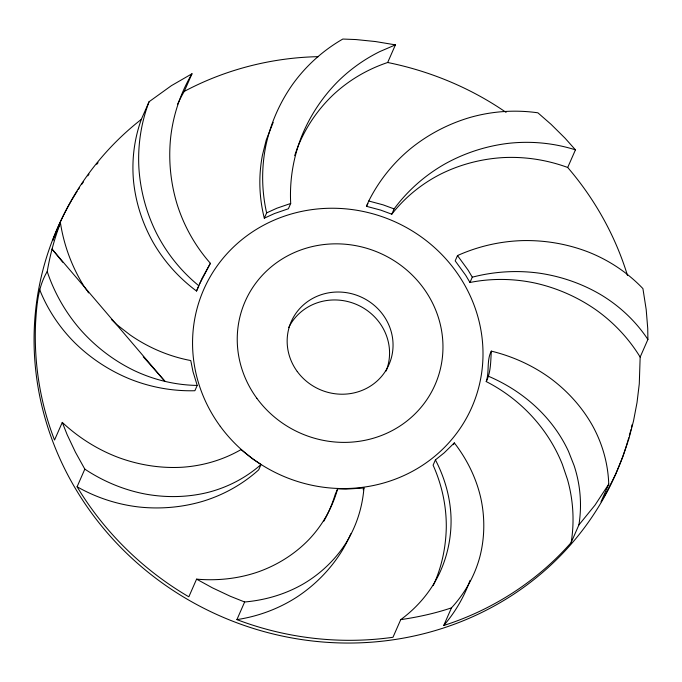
<?xml version="1.0" encoding="UTF-8"?>
<svg xmlns="http://www.w3.org/2000/svg" width="682" height="682" viewBox="0 0 682 682"><rect width="100%" height="100%" fill="white"/><g stroke="black" fill="none" stroke-linecap="round" stroke-linejoin="round"><path stroke-width="1.02" d="M86.895 290.447L83.929 286.176A160.85 152.632 65.5 0 1 60.442 222.886C54.407 238.606 50.084 254.991 47.22 271.564C37.979 286.986 36.743 304.863 35.617 322.356C33.716 362.33 40.033 402.721 54.534 440.035L62.275 422.405A160.943 144.942 52.6 0 0 118.779 457.622C138.992 465.005 160.577 468.474 182.085 467.247A160.943 144.942 52.6 0 0 241.053 449.591L252.766 458.977L261.027 464.536L258.708 469.83A155.164 147.227 23.7 0 1 203.671 501.031C182.87 507.323 160.909 509.292 139.307 507.033A155.164 147.227 23.7 0 1 77.092 486.76L84.824 469.131L75.438 452.2L67.177 434.749L62.275 422.405M433.206 585.616C441.714 567.407 445.875 547.399 446.292 527.348A156.894 148.872 23.7 0 0 433.096 465.184L435.423 459.89L444.204 452.839L454.331 442.891A160.909 138.122 15.1 0 1 480.87 498.38C485.021 517.621 484.8 537.723 479.864 556.802A160.909 138.122 15.1 0 1 451.475 607.858L443.735 625.488C492.583 609.921 537.339 581.158 571.158 542.557A156.843 148.821 23.7 0 0 567.509 479.557L562.335 464.314A156.843 148.821 23.7 0 0 486.232 381.57C489.591 371.673 486.402 360.42 491.313 351.128A160.884 143.101 -1.4 0 1 551.065 378.791C567.961 391.468 582.334 407.435 592.649 425.9A160.884 143.101 -1.4 0 1 608.745 484.16L601.004 501.79L607.287 491.04L615.616 474.246L622.785 456.931L628.761 439.157L633.51 420.999L637.022 402.542L639.281 383.855L640.159 357.087L647.9 339.457L647.738 328.485L646.195 309.585L642.921 288.614A160.986 150.867 -15.5 0 0 589.018 252.289C568.157 244.105 545.762 240.2 523.367 240.584A160.986 150.867 -15.5 0 0 457.503 255.562L455.184 260.856L465.738 275.349L469.966 282.476A156.775 148.761 23.7 0 1 535.217 283.098C556.785 287.923 577.322 296.926 595.488 309.517A156.775 148.761 23.7 0 1 640.159 357.087M486.232 381.57C490.955 372.227 490.648 361.332 491.313 351.128M196.527 291.043L201.923 278.597L210.38 263.303A160.918 158.659 65.9 0 1 177.184 204.506C170.543 182.827 168.301 159.929 170.671 137.38A160.918 158.659 65.9 0 1 191.992 73.767L171.395 85.668L149.06 101.754L141.319 119.393A156.766 148.753 23.7 0 0 133.587 181.608C135.82 202.972 142.589 223.705 153.135 242.4A156.766 148.753 23.7 0 0 196.527 291.043L198.846 285.758A160.85 157.457 68.5 0 1 156.545 233.304C146.408 213.006 140.381 190.781 138.906 168.139A160.85 157.457 68.5 0 1 149.06 101.754M60.442 222.886L52.702 240.524C70.152 192.938 101.371 150.534 141.319 119.393M177.499 104.431A156.834 148.812 23.7 0 1 184.251 91.397L191.992 73.767M210.38 263.303L199.596 283.882M395.415 44.867L379.806 51.585A161.123 160.219 2.3 0 0 338.425 80.953C322.398 96.929 309.73 116.102 301.342 137.116A161.123 160.219 2.3 0 0 290.694 203.466L288.375 208.76L274.479 213.543L264.309 218.189L266.628 212.895A160.884 160.151 23.8 0 1 265.861 145.624C270.549 123.519 279.765 102.488 292.842 84.056A160.884 160.151 23.8 0 1 342.833 39.044L355.953 39.556L375.509 41.551L395.415 44.867L387.674 62.497A157.039 149.008 23.7 0 0 333.021 94.986C317.786 109.521 305.724 127.227 297.863 146.775A157.039 149.008 23.7 0 0 294.709 155.675M111.464 319.534L116.81 324.632L130.083 334.922A160.85 152.632 65.5 0 0 190.764 360.548L192.997 371.656L197.209 385.432L194.89 390.726A156.894 148.872 23.7 0 1 130.279 379.175C109.819 370.863 91.056 358.638 75.242 343.225A156.894 148.872 23.7 0 1 39.479 289.194M196.587 579.146L212.409 587.833L230.277 596.256L244.65 601.984A160.926 138.131 32.3 0 0 303.422 583.869C320.378 573.869 334.998 560.084 345.663 543.511A160.926 138.131 32.3 0 0 363.949 488.022L346.004 489.113L337.641 488.849A161.02 139.051 36.5 0 1 308.793 539.684C294.88 554.048 277.625 564.884 258.845 571.661A161.02 139.051 36.5 0 1 196.587 579.146L188.846 596.776L187.362 595.957C142.385 569.325 103.988 531.628 77.092 486.76M567.705 167.474A156.851 148.829 23.7 0 0 502.864 157.61C481.245 158.923 459.966 164.481 440.572 174.157A156.851 148.829 23.7 0 0 391.792 214.191L380.778 210.133L366.439 206.305L368.757 201.011A161.054 157.661 -21.1 0 1 410.717 148.531C428.364 134.26 448.799 123.613 470.606 117.295A161.054 157.661 -21.1 0 1 537.885 112.811L551.09 124.354L565.028 138.156L575.446 149.844L567.705 167.474C594.713 198.88 615.394 235.827 627.483 275.468M391.792 214.191L394.119 208.905A160.935 156.152 -21.4 0 1 444.434 164.234C464.22 153.118 486.113 145.974 508.653 143.314A160.935 156.152 -21.4 0 1 575.446 149.844M435.423 459.89A160.978 137.67 19.4 0 1 451.049 518.243C451.45 537.757 447.29 557.245 438.756 574.815A160.978 137.67 19.4 0 1 400.726 619.64L392.985 637.269C340.574 644.703 286.355 638.454 236.91 619.614L244.65 601.984M337.641 488.849L335.314 494.143A156.937 148.915 23.7 0 1 323.882 521.15M363.174 489.787L363.949 488.022M469.966 282.476L472.285 277.182L468.057 270.063L457.503 255.562M453.564 444.655L454.331 442.891M571.158 542.557L578.899 524.927L595.002 505.132L608.745 484.16M273.184 122.376L266.27 139.912L262.434 155.181A156.8 148.778 23.7 0 0 264.309 218.189M394.435 45.285L394.929 44.756M266.628 212.895L276.798 208.249L290.694 203.466M184.251 91.397C225.375 69.479 271.768 57.612 318.332 56.657M451.475 607.858C434.988 613.399 417.921 617.125 400.726 619.64M368.757 201.011L383.096 204.847L394.119 208.905M387.674 62.497C429.916 71.064 470.58 87.85 506.07 112.385M143.229 356.729L165.001 381.391L52.011 249.049L62.744 262.229M87.484 291.299L88.6 292.902M366.439 206.305A156.962 148.94 23.7 0 1 367.922 203.534M288.665 327.616A53.375 50.647 23.7 0 1 357.257 304.794A53.375 50.647 23.7 0 1 386.114 371.025M627.602 441.8A305.016 289.415 23.7 0 1 221.377 616.537A305.016 289.415 23.7 0 1 71.704 200.235M72.232 199.34A305.016 289.415 23.7 0 1 77.134 191.335M78.268 189.579A305.016 289.415 23.7 0 1 79.402 187.831M81.721 184.37A305.016 289.415 23.7 0 1 83.494 181.787M87.756 175.845A305.016 289.415 23.7 0 1 89.001 174.174M96.733 164.311A305.016 289.415 23.7 0 1 98.063 162.7M632.12 424.664A305.016 289.415 23.7 0 1 631.404 427.708M630.901 429.737A305.016 289.415 23.7 0 1 629.316 435.789M628.761 437.801A305.016 289.415 23.7 0 1 627.892 440.802M350.829 533.759A156.843 148.821 23.7 0 1 341.085 552.309C329.73 570.161 314.581 585.42 296.917 597.04A156.843 148.821 23.7 0 1 236.91 619.614M470.017 580.399A156.826 148.804 23.7 0 1 443.735 625.488M488.551 376.285A160.926 141.515 2.6 0 1 568.532 451.441L574.125 465.627A160.926 141.515 2.6 0 1 578.899 524.927M197.209 385.432A160.978 150.841 62.8 0 1 133.97 370.454C113.809 360.667 95.761 346.848 80.86 330.131A160.978 150.841 62.8 0 1 47.22 271.564M261.027 464.536A159.256 141.515 48.8 0 1 207.84 492.438C187.422 497.459 166.058 497.809 145.394 494.066A159.256 141.515 48.8 0 1 84.824 469.131M472.285 277.182A160.867 148.77 -12.4 0 1 539.556 273.209C561.482 276.449 582.726 283.848 601.746 295.263A160.867 148.77 -12.4 0 1 647.9 339.457M220.269 426.318A146.408 138.923 23.7 0 0 470.435 410.342A146.408 138.923 23.7 0 0 322.629 208.547A146.408 138.923 23.7 0 0 220.269 426.318M256.867 398.305A103.707 98.404 23.7 0 0 434.067 386.984A103.707 98.404 23.7 0 0 329.372 244.054A103.707 98.404 23.7 0 0 256.867 398.305M297.258 371.52A53.375 50.647 23.7 0 0 388.467 365.697A53.375 50.647 23.7 0 0 334.581 292.126A53.375 50.647 23.7 0 0 297.258 371.52"/></g></svg>
